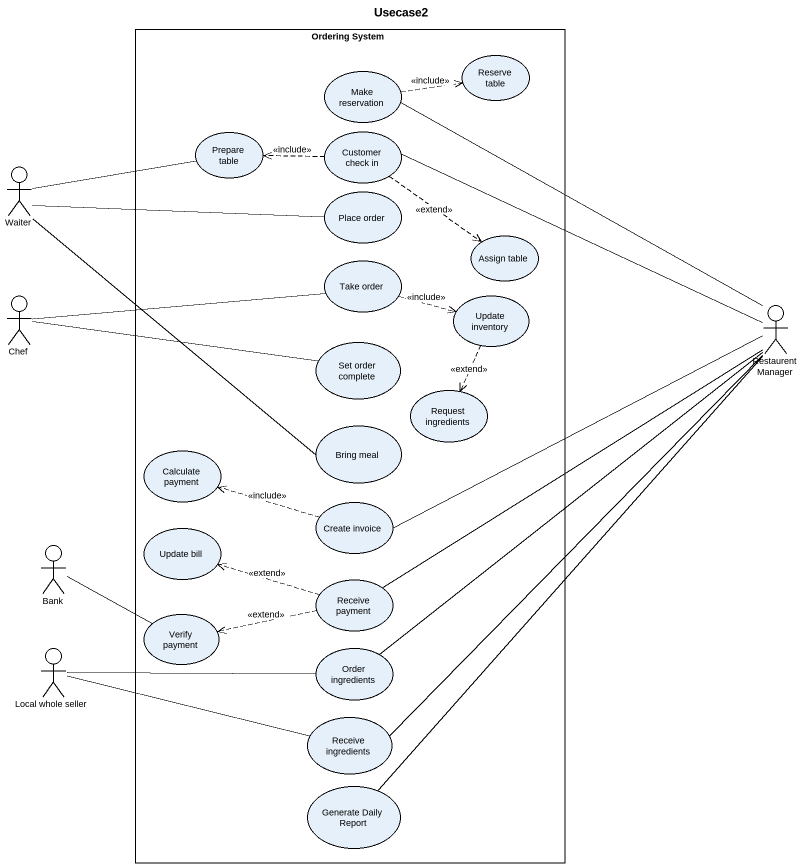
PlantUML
@startuml
title Usecase2
rectangle "Ordering System" as Ordering_System {
  usecase "Make reservation" as Make_reservation
  usecase "Reserve table" as Reserve_table
  usecase "Prepare table" as Prepare_table
  usecase "Customer check in" as Customer_check_in
  usecase "Place order" as Place_order
  usecase "Assign table" as Assign_table
  usecase "Take order" as Take_order
  usecase "Update inventory" as Update_inventory
  usecase "Set order complete" as Set_order_complete
  usecase "Request ingredients" as Request_ingredients
  usecase "Bring meal" as Bring_meal
  usecase "Calculate payment" as Calculate_payment
  usecase "Create invoice" as Create_invoice
  usecase "Update bill" as Update_bill
  usecase "Receive payment" as Receive_payment
  usecase "Verify payment" as Verify_payment
  usecase "Order ingredients" as Order_ingredients
  usecase "Receive ingredients" as Receive_ingredients
  usecase "Generate Daily Report" as Generate_Daily_Report
}
actor Waiter
actor Chef
actor "Restaurent Manager" as Restaurent_Manager
actor Bank
actor "Local whole seller" as Local_whole_seller
Make_reservation .right.> Reserve_table : <<include>>
Customer_check_in .left.> Prepare_table : <<include>>
Customer_check_in ..> Assign_table : <<extend>>
Waiter -right- Prepare_table
Waiter -right- Place_order
Waiter -- Bring_meal
Take_order .right.> Update_inventory : <<include>>
Chef -right- Take_order
Chef -right- Set_order_complete
Update_inventory ..> Request_ingredients : <<extend>>
Restaurent_Manager -up- Make_reservation
Restaurent_Manager -left- Customer_check_in
Restaurent_Manager -left- Create_invoice
Restaurent_Manager -- Receive_payment
Restaurent_Manager -- Order_ingredients
Restaurent_Manager -- Receive_ingredients
Restaurent_Manager -- Generate_Daily_Report
Create_invoice .left.> Calculate_payment : <<include>>
Bank -right- Verify_payment
Receive_payment .left.> Update_bill : <<extend>>
Receive_payment .left.> Verify_payment : <<extend>>
Local_whole_seller -right- Order_ingredients
Local_whole_seller -right- Receive_ingredients
@enduml
